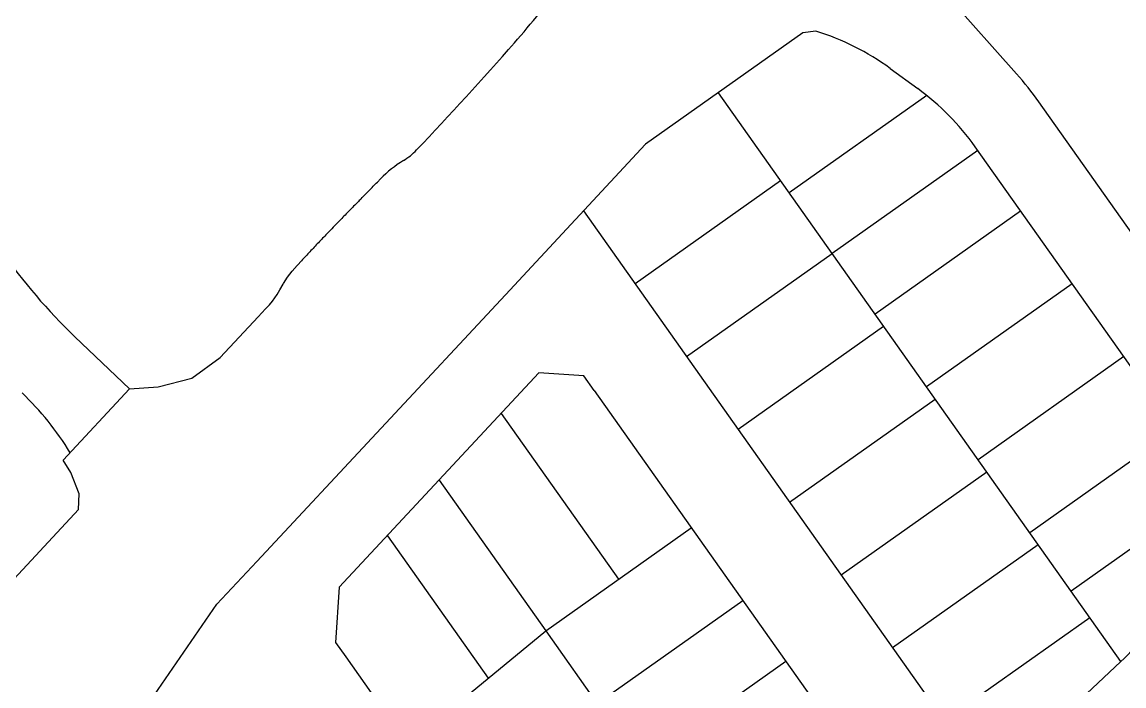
# Model space of a CAD drawing. Extents: x 294483 to 298733, y 6233899 to 6239242.
# Drawn here: x 296062.3 to 296247.7, y 6235878.5 to 6235990.2 of the extents above; entities that cross this region are included whole.
import ezdxf

# ---------------------------------------------------------------- set-up
doc = ezdxf.new("R2010")
doc.units = 0
doc.layers.add('Notes', color=7, linetype='Continuous')

msp = doc.modelspace()

# ---------------------------------------------------------------- linework, layer by layer
at = {"layer": 'Notes'}
for p, q in [((296229.59524, 6235981.48166), (296211.08679, 6236002.41002)), ((296208.31909, 6235982.3925), (296212.99118, 6235978.98465)), ((296247.16437, 6235882.59968), (296179.44985, 6235978.29584)), ((296214.49453, 6235977.83597), (296191.35909, 6235961.46535)), ((296291.56122, 6235894.47351), (296233.33267, 6235976.76381)), ((296223.06852, 6235968.59006), (296198.57931, 6235951.26152)), ((296282.76149, 6235884.23021), (296222.63905, 6235969.19701)), ((296122.07682, 6235963.24884), (296122.63159, 6235963.81644)), ((296165.42583, 6235946.17758), (296189.91504, 6235963.50612)), ((296119.18363, 6235960.30203), (296119.34818, 6235960.46859)), ((296156.76156, 6235958.42218), (296238.89887, 6235842.3433)), ((296230.28875, 6235958.38622), (296205.79954, 6235941.05768)), ((296108.63452, 6235949.30885), (296109.31957, 6235950.04268)), ((296174.0901, 6235933.93297), (296198.57931, 6235951.26152)), ((296106.96847, 6235947.26252), (296107.75751, 6235948.30437)), ((296107.75751, 6235948.30437), (296108.56269, 6235949.23162)), ((296108.56269, 6235949.23162), (296108.63452, 6235949.30885)), ((296105.66432, 6235945.12901), (296106.20708, 6235946.09317)), ((296106.20708, 6235946.09317), (296106.28959, 6235946.22861)), ((296106.28959, 6235946.22861), (296106.96847, 6235947.26252)), ((296238.95303, 6235946.14162), (296214.46381, 6235928.81307)), ((296104.84548, 6235943.77286), (296105.23484, 6235944.36608)), ((296105.23484, 6235944.36608), (296105.66432, 6235945.12901)), ((296103.28731, 6235941.95589), (296103.91487, 6235942.62948)), ((296103.91487, 6235942.62948), (296104.42098, 6235943.21233)), ((296104.42098, 6235943.21233), (296104.84548, 6235943.77286)), ((296095.63746, 6235933.74515), (296102.01791, 6235940.5934)), ((296102.01791, 6235940.5934), (296102.01797, 6235940.59349)), ((296102.01797, 6235940.59349), (296103.28731, 6235941.95589)), ((296182.75437, 6235921.68836), (296207.24359, 6235939.01691)), ((296080.39928, 6235928.46531), (296071.18976, 6235937.25975)), ((296090.88963, 6235930.28311), (296095.63746, 6235933.74515)), ((296247.6173, 6235933.89701), (296223.12809, 6235916.56847)), ((296085.19439, 6235928.8371), (296090.88963, 6235930.28311)), ((296080.39928, 6235928.46531), (296069.23294, 6235916.48701)), ((296080.39928, 6235928.46531), (296085.19439, 6235928.8371)), ((296158.52676, 6235928.22759), (296228.67812, 6235829.08761)), ((296191.41865, 6235909.44376), (296215.90786, 6235926.7723)), ((296256.31045, 6235921.61159), (296231.82124, 6235904.28304)), ((296200.08292, 6235897.19915), (296224.57213, 6235914.5277)), ((296263.27075, 6235911.77509), (296238.78154, 6235894.44654)), ((296150.39164, 6235887.78696), (296174.88085, 6235905.1155)), ((296208.74719, 6235884.95455), (296233.2364, 6235902.28309)), ((296159.05591, 6235875.54235), (296183.54512, 6235892.8709)), ((296071.43909, 6235857.942), (296095.08636, 6235892.2438)), ((296217.41147, 6235872.70994), (296241.90068, 6235890.03849)), ((296150.39164, 6235887.78696), (296194.19448, 6235825.88349)), ((296116.75202, 6235883.39003), (296183.89727, 6235788.49839)), ((296166.27614, 6235865.33851), (296190.76535, 6235882.66706))]:
    msp.add_line(p, q, dxfattribs=at)
at = {"layer": 'Notes', "flags": 128}
for points in [[(296195.85779, 6235988.65031), (296193.66711, 6235988.35597), (296167.20524, 6235969.63157), (296143.62379, 6235944.32119)], [(296143.62379, 6235944.32119), (296101.82135, 6235899.45391), (296095.08636, 6235892.2438)], [(296158.52676, 6235928.22759), (296156.81586, 6235930.64547), (296149.2601, 6235931.15339), (296115.66547, 6235895.09569), (296115.04112, 6235885.80792), (296116.75202, 6235883.39003)], [(296142.90647, 6235924.33393), (296162.63728, 6235896.44977)], [(296071.81224, 6235908.17315), (296071.89147, 6235910.8319), (296070.54128, 6235914.42306), (296069.23294, 6235916.48701)], [(296132.46279, 6235913.12454), (296150.39268, 6235887.78549)], [(296071.81224, 6235908.17315), (296052.21083, 6235887.13462)], [(296123.75972, 6235903.78339), (296140.72318, 6235879.81012)], [(296225.09328, 6235861.85378), (296247.16437, 6235882.59968), (296247.71615, 6235883.11833), (296256.56128, 6235892.25873), (296270.23295, 6235901.93591)], [(296127.18734, 6235868.64253), (296150.39164, 6235887.78696)]]:
    msp.add_lwpolyline(points, dxfattribs=at)
at = {"layer": 'Notes'}
for centre, radius, start, end in [((296006.83939, 6236108.06497), 184.00001, 318.7271201, 320.7779136), ((296183.27406, 6235948.05598), 42.5, 53.8927696, 72.7772254), ((295674.83048, 6236399.46356), 625.75, 316.49325808, 318.7271234), ((296187.946, 6235944.64824), 55.6, 35.2831933, 41.4886379), ((296187.946, 6235944.64824), 42.5, 35.2831933, 53.892754), ((296120.74085, 6235976.21069), 10.95, 301.5276383, 316.493258), ((296136.89876, 6235949.8719), 19.95, 121.5276389, 135.6551994), ((295674.83048, 6236399.46356), 624.75, 315.62590894, 315.71540513), ((295675.2144, 6236399.08493), 624.21079, 315.35811051, 315.44739104), ((295674.83048, 6236399.46356), 624.75001, 315.44734779, 315.53662832), ((295674.83049, 6236399.46355), 624.74999, 315.53662846, 315.62590899), ((296486.92169, 6235596.86061), 517.03089, 135.4238095, 135.6529788), ((296486.89988, 6235596.88201), 517.00034, 135.3366722, 135.4238028), ((296486.89984, 6235596.88206), 517.00028, 135.7675772, 135.8821688), ((296486.89963, 6235596.88226), 516.99999, 135.6529857, 135.7675773), ((296486.91455, 6235596.86788), 517.02071, 135.8821758, 136.2259366), ((296486.89964, 6235596.88225), 517, 136.3405351, 136.4551266), ((296486.89964, 6235596.88225), 517, 136.2259435, 136.340535), ((296135.76494, 6236004.87851), 93.5, 214.6781562, 226.3189241), ((296486.89964, 6235596.88225), 517, 136.5697181, 136.6843096), ((296486.89964, 6235596.88225), 517, 136.4551266, 136.5697181), ((296488.50178, 6235595.38216), 519.1948, 136.7992616, 136.9138532), ((296486.89964, 6235596.88225), 517, 136.6843098, 136.7989013), ((296028.74221, 6235892.50089), 48.706, 31.2090602, 46.4343098)]:
    msp.add_arc(centre, radius, start, end, dxfattribs=at)

doc.saveas('drawing.dxf')
